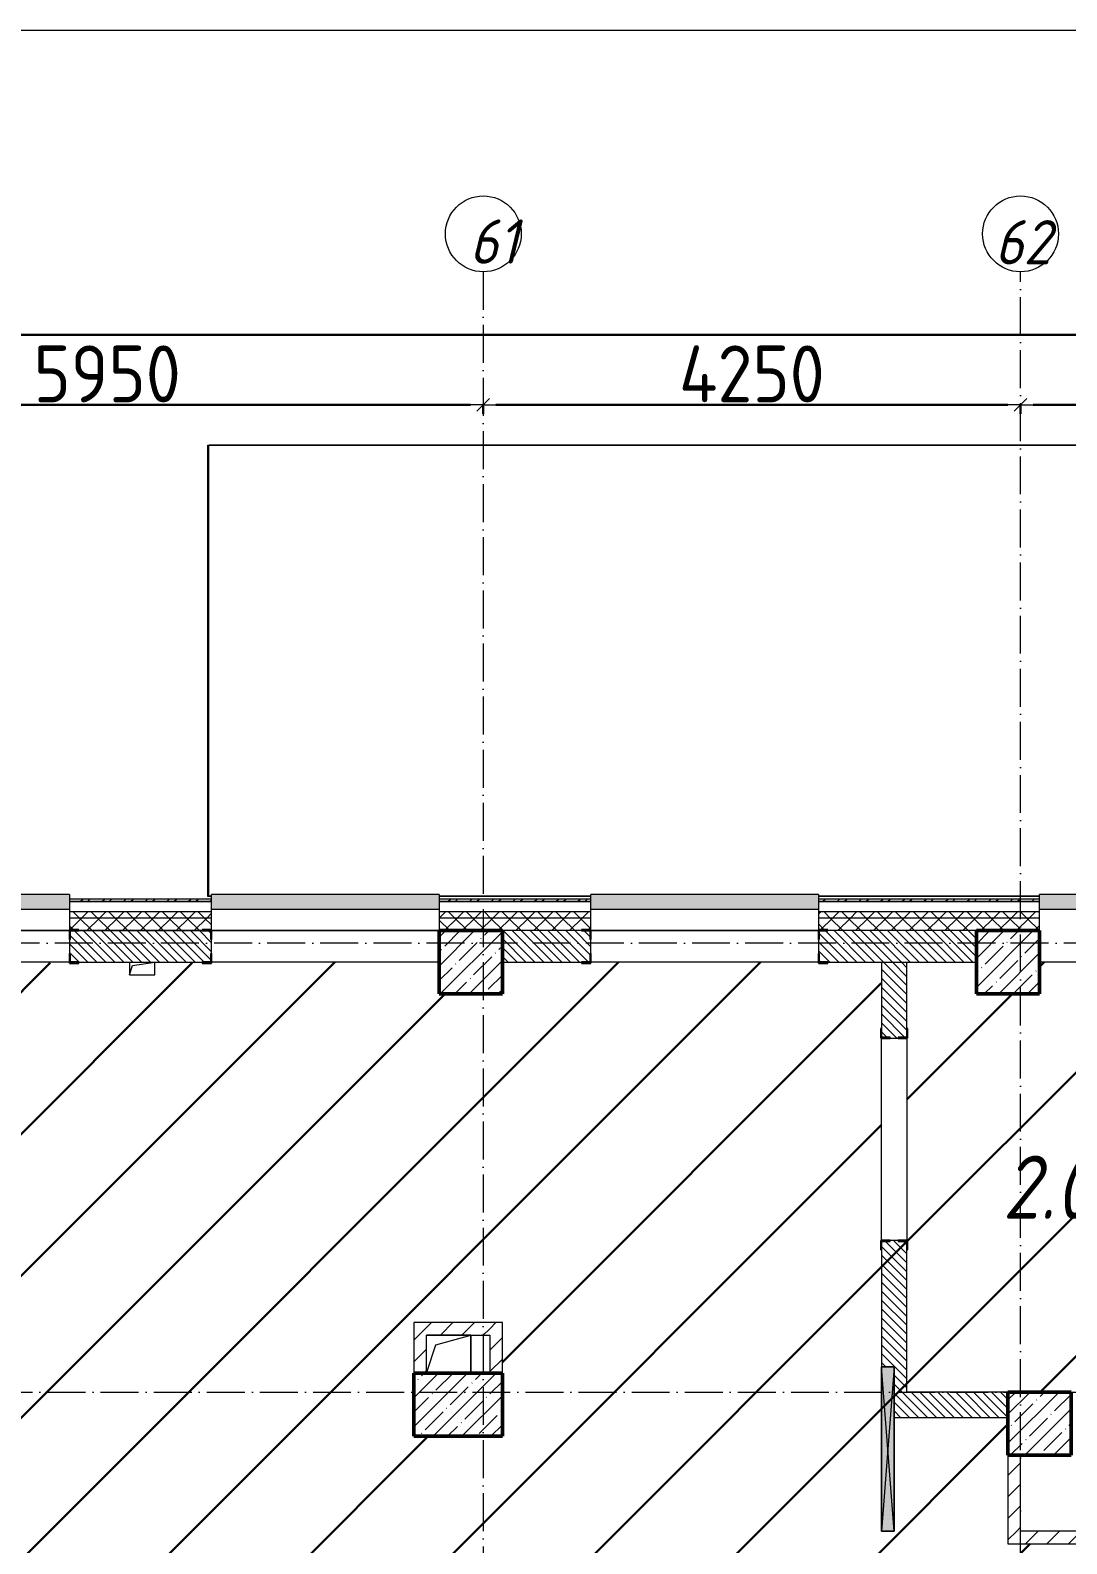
# Model space of a CAD drawing. Header units: millimetres. Extents: x -17017 to 628417, y -109036 to 199237.
# Drawn here: x 602083 to 610283, y 171615 to 183587 of the extents above; entities that cross this region are included whole.
import ezdxf

# ---------------------------------------------------------------- set-up
doc = ezdxf.new("R2010")
doc.units = ezdxf.units.MM
doc.linetypes.add('50_200_ШТРИХ_1Т_ш5_п1_п1_', pattern=[700, 500, -100, 0, -100])
for name, color, linetype, lineweight in [('3.1) ЖБ окна 1.2 м', 102, 'Continuous', 30), ('A-____-____-DIMS', 7, 'Continuous', 9), ('A-DETL-GENF-OTLN', 7, 'Continuous', 9), ('A-FLOR-____-OTLN', 7, 'Continuous', 9), ('A-GENM-____-MCUT', 7, 'Continuous', 25), ('A-GENM-____-OTLN', 7, 'Continuous', 9), ('A-GENM-____-OTLN-1', 7, 'Continuous', 25), ('A-GLAZ-____-OTLN', 7, 'Continuous', 9), ('A-ROOF-____-OTLN', 7, 'Continuous', 9), ('A-WALL-____-MCUT', 7, 'Continuous', 13), ('A-WALL-____-MCUT-1', 7, 'Continuous', 9), ('A-WALL-____-OTLN', 7, 'Continuous', 9), ('A-WALL-____-PATT-1', 7, 'Continuous', 9), ('A-WALL-FNSH-MCUT-1', 7, 'Continuous', 9), ('I-WALL-____-OTLN', 7, 'Continuous', 9), ('S-COLS-____-MCUT', 7, 'Continuous', 50), ('S-COLS-____-OTLN', 7, 'Continuous', 9), ('S-GRID-____-IDEN', 7, 'Continuous', 9), ('S-GRID-____-OTLN-1', 7, '50_200_ШТРИХ_1Т_ш5_п1_п1_', 9), ('Марки помещений', 7, 'Continuous', 9), ('стяжа', 7, 'Continuous', 30)]:
    doc.layers.add(name, color=color, linetype=linetype, lineweight=lineweight)
doc.layers.add('A-GLAZ-____-OTLN-1', color=7, linetype='Continuous', lineweight=9, true_color=0xc0c0c0)
doc.styles.add('ISOCPEUR_I_2', font='isocpeui.ttf', dxfattribs={"width": 0.85, "height": 2.3})
doc.styles.add('ISOCPEUR_I_9', font='isocpeui.ttf', dxfattribs={"width": 0.9, "height": 250})
doc.styles.add('СПДС', font='isocpeur.ttf', dxfattribs={"width": 0.9})
doc.dimstyles.new('Размера А3', dxfattribs={"dimtxt": 200, "dimasz": 100, "dimexe": 70, "dimexo": 100, "dimgap": 20, "dimtad": 1, "dimdec": 0, "dimrnd": 10, "dimzin": 0, "dimdsep": 46, "dimtxsty": 'СПДС', "dimblk": 'ARROWHEAD_6', "dimcen": 1, "dimclrd": 256, "dimclre": 256, "dimclrt": 256, "dimazin": 0, "dimtfac": 1, "dimtdec": 0, "dimtmove": 2, "dimatfit": 3, "dimfxl": 1, "dimtolj": 1, "dimtzin": 0, "dimarcsym": 0})
pattern_1 = [(135, (516567.8, 90784.41), (-35.35534, -35.35534), [])]
pattern_2 = [(45, (473308.1, 27070.75), (-561.266, 561.266), [])]
pattern_3 = [(45, (516567.8, 90784.41), (-85.53659, 85.53659), []), (45, (516624.82, 90784.41), (-85.53659, 85.53659), [])]
pattern_4 = [(45, (516567.8, 90784.41), (-70.71068, 70.71068), []), (135, (516567.8, 90784.41), (-70.71068, -70.71068), [])]
pattern_5 = [(45, (516567.8, 90784.41), (-84.85281, 84.85281), [])]

# ---------------------------------------------------------------- blocks, each defined once
blk = doc.blocks.new('BSC_Колонна _Прямоугольная - 500х500-V39-АР1_План отверстий 2 этажа в осях 1-64_Ю-ЯЯ')
at = {"layer": 'S-COLS-____-OTLN'}
h = blk.add_hatch(dxfattribs=at)
h.set_pattern_fill('FP_49', color=256, style=0, pattern_type=2)
h.set_pattern_definition([(45, (-89000, -85431.04), (-114.04925, 114.04925), []), (45, (-88885.95, -85431.04), (-114.04925, 114.04925), [201.613, -40.323, 3.353, -36.97])])
h.paths.add_polyline_path([(-250, -250), (250, -250), (250, 250), (-250, 250)], flags=0)
at = {"layer": 'S-COLS-____-MCUT'}
for p, q in [((250, 250), (-250, 250)), ((-250, 250), (-250, -250)), ((250, -250), (250, 250)), ((-250, -250), (250, -250))]:
    blk.add_line(p, q, dxfattribs=at)
blk = doc.blocks.new('BSC_Колонна _Прямоугольная - 500х500-V103-АР1_План отверстий 2 этажа в осях 1-64_Ю-ЯЯ')
at = {"layer": 'S-COLS-____-OTLN'}
h = blk.add_hatch(dxfattribs=at)
h.set_pattern_fill('FP_116', color=256, style=0, pattern_type=2)
h.set_pattern_definition([(135, (85431.04, -93250), (-114.04925, -114.04925), []), (135, (85431.04, -93135.95), (-114.04925, -114.04925), [201.613, -40.323, 3.353, -36.97])])
h.paths.add_polyline_path([(250, 250), (-250, 250), (-250, -250), (250, -250)], flags=0)
at = {"layer": 'S-COLS-____-MCUT'}
for p, q in [((250, 250), (-250, 250)), ((-250, 250), (-250, -250)), ((250, -250), (250, 250)), ((-250, -250), (250, -250))]:
    blk.add_line(p, q, dxfattribs=at)
blk = doc.blocks.new('BSC_Колонна _Прямоугольная - 500х700-V143-АР1_План отверстий 2 этажа в осях 1-64_Ю-ЯЯ')
at = {"layer": 'S-COLS-____-OTLN'}
h = blk.add_hatch(dxfattribs=at)
h.set_pattern_fill('FP_156', color=256, style=0, pattern_type=2)
h.set_pattern_definition([(315, (-81931.04, 88900), (114.04925, 114.04925), []), (315, (-81931.04, 88785.95), (114.04925, 114.04925), [201.613, -40.323, 3.353, -36.97])])
h.paths.add_polyline_path([(-250, -350), (250, -350), (250, 350), (-250, 350)], flags=0)
at = {"layer": 'S-COLS-____-MCUT'}
for p, q in [((250, 350), (-250, 350)), ((-250, 350), (-250, -350)), ((250, -350), (250, 350)), ((-250, -350), (250, -350))]:
    blk.add_line(p, q, dxfattribs=at)
blk = doc.blocks.new('BSC_Колонна _Прямоугольная - 500х500-V148-АР1_План отверстий 2 этажа в осях 1-64_Ю-ЯЯ')
at = {"layer": 'S-COLS-____-OTLN'}
h = blk.add_hatch(dxfattribs=at)
h.set_pattern_fill('FP_162', color=256, style=0, pattern_type=2)
h.set_pattern_definition([(135, (81781.04, -93500), (-114.04925, -114.04925), []), (135, (81781.04, -93385.95), (-114.04925, -114.04925), [201.613, -40.323, 3.353, -36.97])])
h.paths.add_polyline_path([(250, 250), (-250, 250), (-250, -250), (250, -250)], flags=0)
at = {"layer": 'S-COLS-____-MCUT'}
for p, q in [((250, 250), (-250, 250)), ((-250, 250), (-250, -250)), ((250, -250), (250, 250)), ((-250, -250), (250, -250))]:
    blk.add_line(p, q, dxfattribs=at)
blk = doc.blocks.new('Фахверк_СКБ_Уголок - 250_2700-27497298-АР1_План отверстий 2 этажа в осях 1-64_Ю-ЯЯ')
at = {"layer": 'A-GENM-____-MCUT'}
for p, q in [((200, 181), (125, 181)), ((125, 181), (125, 106)), ((131, 106), (131, 175)), ((131, 175), (200, 175)), ((200, 175), (200, 181)), ((125, 106), (131, 106)), ((131, -6), (125, -6)), ((125, -6), (125, -81)), ((125, -81), (200, -81)), ((131, -75), (131, -6)), ((200, -75), (131, -75)), ((200, -81), (200, -75))]:
    blk.add_line(p, q, dxfattribs=at)
blk = doc.blocks.new('Фахверк_СКБ_Уголок - 200_3960-28268576-АР1_План отверстий 2 этажа в осях 1-64_Ю-ЯЯ')
at = {"layer": 'A-GENM-____-MCUT'}
for p, q in [((200, 156), (125, 156)), ((125, 156), (125, 81)), ((131, 81), (131, 150)), ((131, 150), (200, 150)), ((200, 150), (200, 156)), ((125, 81), (131, 81)), ((131, 19), (125, 19)), ((125, 19), (125, -56)), ((131, -50), (131, 19)), ((125, -56), (200, -56)), ((200, -50), (131, -50)), ((200, -56), (200, -50))]:
    blk.add_line(p, q, dxfattribs=at)
blk = doc.blocks.new('154_Стойка_СКБ_Уголок - СМ-2180_200-28268025-АР1_План отверстий 2 этажа в осях 1-64_Ю-ЯЯ')
at = {"layer": 'A-GENM-____-MCUT'}
for p, q in [((125, 156), (125, 81)), ((200, 156), (125, 156)), ((131, 81), (131, 150)), ((131, 150), (200, 150)), ((200, 150), (200, 156)), ((125, 81), (131, 81)), ((131, 19), (125, 19)), ((125, 19), (125, -56)), ((131, -50), (131, 19)), ((125, -56), (200, -56)), ((200, -50), (131, -50)), ((200, -56), (200, -50))]:
    blk.add_line(p, q, dxfattribs=at)
blk = doc.blocks.new('AR_Отверстие прямоугольное _в плите_ - AR_Отверстие прямоугольное _в плите_-V171-АР1_План отверстий 2 этажа в осях 1-64_Ю-ЯЯ')
at = {"layer": 'A-GENM-____-OTLN'}
for p, q in [((-100, 50), (-100, -50)), ((-100, -50), (-75, 25)), ((-75, 25), (100, 50)), ((100, -50), (100, 50)), ((-100, -50), (100, -50))]:
    blk.add_line(p, q, dxfattribs=at)
blk = doc.blocks.new('AR_Отверстие прямоугольное _в плите_ - AR_Отверстие прямоугольное _в плите_-30552577-АР1_План отверстий 2 этажа в осях 1-64_Ю-ЯЯ')
at = {"layer": 'A-GENM-____-OTLN'}
for p, q in [((175, 150), (-175, 150)), ((-100, 75), (175, 150)), ((175, -150), (175, 150)), ((-175, -150), (-100, 75))]:
    blk.add_line(p, q, dxfattribs=at)
blk = doc.blocks.new('Отлив_СКБ - Отлив витража_120_НВФ-31885689-АР1_План отверстий 2 этажа в осях 1-64_Ю-ЯЯ')
at = {"layer": 'A-GLAZ-____-OTLN-1'}
for points in [[(1800, 2), (1800, 120), (0, 120), (0, 2), (737, 2)], [(1800, 0), (1800, 2), (0, 2), (0, 0), (737, 0)]]:
    blk.add_hatch(color=256, dxfattribs=at).paths.add_polyline_path(points, flags=0)
at = {"layer": 'A-GLAZ-____-OTLN'}
for p, q in [((0, 83), (0, 120)), ((1800, 120), (0, 120)), ((1800, 120), (1800, 83)), ((0, 2), (1800, 2)), ((1800, 0), (0, 0))]:
    blk.add_line(p, q, dxfattribs=at)
blk = doc.blocks.new('Отлив_СКБ - Отлив витража_120_НВФ-31885289-АР1_План отверстий 2 этажа в осях 1-64_Ю-ЯЯ')
at = {"layer": 'A-GLAZ-____-OTLN-1'}
for points in [[(1000, 2), (1000, 120), (0, 120), (0, 2), (162, 2)], [(1000, 0), (1000, 2), (0, 2), (0, 0), (162, 0)]]:
    blk.add_hatch(color=256, dxfattribs=at).paths.add_polyline_path(points, flags=0)
at = {"layer": 'A-GLAZ-____-OTLN'}
for p, q in [((0, 83), (0, 120)), ((1000, 120), (0, 120)), ((1000, 120), (1000, 83)), ((0, 2), (1000, 2)), ((1000, 0), (0, 0))]:
    blk.add_line(p, q, dxfattribs=at)
blk = doc.blocks.new('AR_Отверстие прямоугольное _в стене_ - AR_Отверстие прямоугольное _в стене__ОВ-36938153-АР1_План отверстий 2 этажа в осях 1-64_Ю-ЯЯ')
at = {"layer": 'A-GLAZ-____-OTLN'}
blk.add_hatch(color=256, dxfattribs=at).paths.add_polyline_path([(650, -50), (650, 50), (-650, 50), (-650, -50)], flags=0)
at = {"layer": 'A-DETL-GENF-OTLN'}
for p, q in [((-650, -50), (-650, 50)), ((-650, 50), (650, 50)), ((650, 50), (-650, -50)), ((-650, 50), (650, -50)), ((650, 50), (-650, 50)), ((-650, 50), (-650, -50)), ((650, 50), (650, -50)), ((650, -50), (650, 50)), ((650, -50), (-650, -50)), ((-650, -50), (650, -50))]:
    blk.add_line(p, q, dxfattribs=at)
blk = doc.blocks.new('Ось сетки - Круг_Ø6_00__ISO-2_5_0_9K_-25732049-АР1_План отверстий 2 этажа в осях 1-64_Ю-ЯЯ')
at = {"layer": 'S-GRID-____-IDEN'}
blk.add_circle((0, 0), 3, dxfattribs=at)
blk = doc.blocks.new('ARROWHEAD_6')
at = {"color": 0, "linetype": 'Continuous'}
for p, q in [((0, 0), (-1, 0)), ((-0.5, -0.5), (0.5, 0.5))]:
    blk.add_line(p, q, dxfattribs=at)
blk = doc.blocks.new('*D2789')
at = {"layer": 'A-____-____-DIMS', "lineweight": -2, "transparency": 16777216}
for p, q in [((67558, 548862), (67558, 548786)), ((67658, 548856), (73408, 548856)), ((73508, 548862), (73508, 548786))]:
    blk.add_line(p, q, dxfattribs=at)
at = {"layer": 'Defpoints', "color": 0, "transparency": 16777216}
for p in [(67558, 548962), (73508, 548962), (73508, 548856)]:
    blk.add_point(p, dxfattribs=at)
at = {"layer": 'A-____-____-DIMS', "lineweight": -2, "transparency": 16777216, "xscale": 100, "yscale": 100, "zscale": 100, "rotation": 180}
blk.add_blockref('ARROWHEAD_6', (67558, 548856), dxfattribs=at)
at = {"layer": 'A-____-____-DIMS', "lineweight": -2, "transparency": 16777216, "xscale": 100, "yscale": 100, "zscale": 100}
blk.add_blockref('ARROWHEAD_6', (73508, 548856), dxfattribs=at)
at = {"layer": 'A-____-____-DIMS', "transparency": 16777216, "insert": (70533, 549101), "char_height": 450, "width": 2.49, "attachment_point": 5, "style": 'СПДС'}
blk.add_mtext('\\A1;5950', dxfattribs=at)
blk = doc.blocks.new('*D2790')
at = {"layer": 'A-____-____-DIMS', "lineweight": -2, "transparency": 16777216}
for p, q in [((73508, 548862), (73508, 548786)), ((73608, 548856), (77658, 548856)), ((77758, 548862), (77758, 548786))]:
    blk.add_line(p, q, dxfattribs=at)
at = {"layer": 'Defpoints', "color": 0, "transparency": 16777216}
for p in [(73508, 548962), (77758, 548962), (77758, 548856)]:
    blk.add_point(p, dxfattribs=at)
at = {"layer": 'A-____-____-DIMS', "lineweight": -2, "transparency": 16777216, "xscale": 100, "yscale": 100, "zscale": 100, "rotation": 180}
blk.add_blockref('ARROWHEAD_6', (73508, 548856), dxfattribs=at)
at = {"layer": 'A-____-____-DIMS', "lineweight": -2, "transparency": 16777216, "xscale": 100, "yscale": 100, "zscale": 100}
blk.add_blockref('ARROWHEAD_6', (77758, 548856), dxfattribs=at)
at = {"layer": 'A-____-____-DIMS', "transparency": 16777216, "insert": (75633, 549101), "char_height": 450, "width": 2.56, "attachment_point": 5, "style": 'СПДС'}
blk.add_mtext('\\A1;4250', dxfattribs=at)
blk = doc.blocks.new('*D2791')
at = {"layer": 'A-____-____-DIMS', "lineweight": -2, "transparency": 16777216}
for p, q in [((77758, 548862), (77758, 548786)), ((77858, 548856), (81808, 548856)), ((81908, 548862), (81908, 548786))]:
    blk.add_line(p, q, dxfattribs=at)
at = {"layer": 'Defpoints', "color": 0, "transparency": 16777216}
for p in [(77758, 548962), (81908, 548962), (81908, 548856)]:
    blk.add_point(p, dxfattribs=at)
at = {"layer": 'A-____-____-DIMS', "lineweight": -2, "transparency": 16777216, "xscale": 100, "yscale": 100, "zscale": 100, "rotation": 180}
blk.add_blockref('ARROWHEAD_6', (77758, 548856), dxfattribs=at)
at = {"layer": 'A-____-____-DIMS', "lineweight": -2, "transparency": 16777216, "xscale": 100, "yscale": 100, "zscale": 100}
blk.add_blockref('ARROWHEAD_6', (81908, 548856), dxfattribs=at)
at = {"layer": 'A-____-____-DIMS', "transparency": 16777216, "insert": (79833, 549101), "char_height": 450, "width": 2.38, "attachment_point": 5, "style": 'СПДС'}
blk.add_mtext('\\A1;4150', dxfattribs=at)
blk = doc.blocks.new('*D2793')
at = {"layer": 'A-____-____-DIMS', "lineweight": -2, "transparency": 16777216}
for p, q in [((-17942, 549415), (-17942, 549339)), ((-17842, 549409), (32942, 549409)), ((85458, 549409), (34521, 549409)), ((85558, 549415), (85558, 549339))]:
    blk.add_line(p, q, dxfattribs=at)
at = {"layer": 'Defpoints', "color": 0, "transparency": 16777216}
for p in [(-17942, 549515), (85558, 549515), (85558, 549409)]:
    blk.add_point(p, dxfattribs=at)
at = {"layer": 'A-____-____-DIMS', "lineweight": -2, "transparency": 16777216, "xscale": 100, "yscale": 100, "zscale": 100, "rotation": 180}
blk.add_blockref('ARROWHEAD_6', (-17942, 549409), dxfattribs=at)
at = {"layer": 'A-____-____-DIMS', "lineweight": -2, "transparency": 16777216, "xscale": 100, "yscale": 100, "zscale": 100}
blk.add_blockref('ARROWHEAD_6', (85558, 549409), dxfattribs=at)
at = {"layer": 'A-____-____-DIMS', "transparency": 16777216, "insert": (32962, 549869), "char_height": 450, "width": 3.54, "attachment_point": 1, "line_spacing_factor": 1.149209, "style": 'СПДС'}
blk.add_mtext('\\A1;103500', dxfattribs=at)
blk = doc.blocks.new('2этаж')
at = {"layer": 'S-GRID-____-OTLN-1', "color": 251, "ltscale": 0.6, "true_color": 0x636466}
for p, q in [((73508.3, 549908.8), (73508.3, 498997)), ((77758.3, 498997), (77758.3, 549908.8)), ((88482.7, 544597), (-20260.4, 544597)), ((-20260.4, 541047), (88482.7, 541047))]:
    blk.add_line(p, q, dxfattribs=at)
at = {"layer": 'S-GRID-____-IDEN', "xscale": 99.99999999999993, "yscale": 99.99999999999993, "zscale": 99.99999999999993, "rotation": 180}
blk.add_blockref('Ось сетки - Круг_Ø6_00__ISO-2_5_0_9K_-25732049-АР1_План отверстий 2 этажа в осях 1-64_Ю-ЯЯ', (73508.3, 550208.8), dxfattribs=at)
at = {"layer": 'S-GRID-____-IDEN', "xscale": 99.99999999999993, "yscale": 99.99999999999993, "zscale": 99.99999999999993}
blk.add_blockref('Ось сетки - Круг_Ø6_00__ISO-2_5_0_9K_-25732049-АР1_План отверстий 2 этажа в осях 1-64_Ю-ЯЯ', (77758.3, 550208.8), dxfattribs=at)
at = {"layer": 'S-GRID-____-IDEN', "char_height": 350, "attachment_point": 1, "style": 'ISOCPEUR_I_9'}
for s, insert, width in [('61', (73397.8, 550322.7), 346.329), ('62', (77553.4, 550317.6), 404.05)]:
    blk.add_mtext(s, dxfattribs=dict(at, insert=insert, width=width))
at = {"layer": 'A-____-____-DIMS'}
dim = blk.add_linear_dim(base=(85558.3, 549408.6), p1=(-17941.7, 549514.7), p2=(85558.3, 549514.7), dimstyle='Размера А3', override={"dimtxt": 450}, dxfattribs=at)
dim.commit()
dim.dimension.update_dxf_attribs({"geometry": '*D2793', "text_midpoint": (33731.2, 549568.6), "dimtype": 160})
for base, p1, p2, picture, middle in [((73508.3, 548856.4), (67558.3, 548962.5), (73508.3, 548962.5), '*D2789', (70533.3, 549101.4)), ((77758.3, 548856.4), (73508.3, 548962.5), (77758.3, 548962.5), '*D2790', (75633.3, 549101.4)), ((81908.3, 548856.4), (77758.3, 548962.5), (81908.3, 548962.5), '*D2791', (79833.3, 549101.4))]:
    dim = blk.add_linear_dim(base=base, p1=p1, p2=p2, dimstyle='Размера А3', override={"dimtxt": 450}, dxfattribs=at)
    dim.commit()
    dim.dimension.update_dxf_attribs({"geometry": picture, "text_midpoint": middle})

msp = doc.modelspace()

# ---------------------------------------------------------------- hatches: boundary and pattern name
at = {"layer": 'A-WALL-____-PATT-1'}
h = msp.add_hatch(dxfattribs=at)
h.set_pattern_fill('FP_3', color=256, style=0, pattern_type=2)
h.set_pattern_definition(pattern_3)
h.paths.add_polyline_path([(603160, 176695), (603518, 176695), (603518, 176715), (602393, 176715), (602393, 176695)], flags=0)
h.paths.add_polyline_path([(605578, 176695), (605578, 176715), (605318, 176715), (605318, 176695)], flags=0)
h.paths.add_polyline_path([(600593, 176695), (600593, 176715), (599468, 176715), (599468, 176695), (600509, 176695)], flags=0)
h.paths.add_polyline_path([(594818, 176695), (594818, 176715), (593618, 176715), (593618, 176695), (594323, 176695)], flags=0)
h.paths.add_polyline_path([(591303, 176695), (591818, 176695), (591818, 176715), (591303, 176715)], flags=0)
h = msp.add_hatch(dxfattribs=at)
h.set_pattern_fill('FP_3', color=256, style=0, pattern_type=2)
h.set_pattern_definition(pattern_3)
h.paths.add_polyline_path([(618048, 176695), (618068, 176695), (618068, 176715), (611068, 176715), (611068, 176695), (615533, 176695)], flags=0)
h.paths.add_polyline_path([(610068, 176695), (610068, 176715), (608318, 176715), (608318, 176695), (608463, 176695)], flags=0)
h.paths.add_polyline_path([(605811, 176695), (606518, 176695), (606518, 176715), (605578, 176715), (605578, 176695)], flags=0)
h = msp.add_hatch(dxfattribs=at)
h.set_pattern_fill('FP_1', color=256, style=0, pattern_type=2)
h.set_pattern_definition(pattern_4)
h.paths.add_polyline_path([(617918, 176565), (617968, 176565), (617968, 176615), (611068, 176615), (611068, 176565), (615533, 176565)], flags=0)
h.paths.add_polyline_path([(605811, 176565), (606518, 176565), (606518, 176615), (605318, 176615), (605318, 176565)], flags=0)
h.paths.add_polyline_path([(608318, 176565), (610068, 176565), (610068, 176615), (608318, 176615)], flags=0)
h.paths.add_polyline_path([(603518, 176565), (603518, 176615), (602393, 176615), (602393, 176565), (603160, 176565)], flags=0)
h.paths.add_polyline_path([(600593, 176565), (600593, 176615), (599468, 176615), (599468, 176565), (600509, 176565)], flags=0)
h.paths.add_polyline_path([(593618, 176565), (594818, 176565), (594818, 176615), (593618, 176615)], flags=0)
h.paths.add_polyline_path([(591818, 176565), (591818, 176615), (588268, 176615), (588268, 176565), (590788, 176565)], flags=0)
h.paths.add_polyline_path([(586468, 176565), (586468, 176615), (585268, 176615), (585268, 176565)], flags=0)
h.paths.add_polyline_path([(583468, 176565), (583468, 176615), (582268, 176615), (582268, 176565)], flags=0)
h.paths.add_polyline_path([(580468, 176565), (580468, 176615), (579218, 176615), (579218, 176565), (580183, 176565)], flags=0)
h.paths.add_polyline_path([(576648, 176565), (577418, 176565), (577418, 176615), (576218, 176615), (576218, 176565)], flags=0)
h.paths.add_polyline_path([(574418, 176565), (574418, 176615), (573218, 176615), (573218, 176565), (573996, 176565)], flags=0)
h.paths.add_polyline_path([(571418, 176565), (571418, 176615), (570218, 176615), (570218, 176565)], flags=0)
h.paths.add_polyline_path([(567810, 176565), (568418, 176565), (568418, 176615), (566768, 176615), (566768, 176565), (566926, 176565)], flags=0)
h = msp.add_hatch(dxfattribs=at)
h.set_pattern_fill('FP_1', color=256, style=0, pattern_type=2)
h.set_pattern_definition(pattern_4)
h.paths.add_polyline_path([(617818, 176465), (617918, 176465), (617918, 176565), (611068, 176565), (611068, 176465), (615533, 176465)], flags=0)
h.paths.add_polyline_path([(609568, 176465), (610068, 176465), (610068, 176565), (608318, 176565), (608318, 176471), (608393, 176471), (608393, 176465), (608463, 176465)], flags=0)
h.paths.add_polyline_path([(605811, 176465), (606443, 176465), (606443, 176471), (606518, 176471), (606518, 176565), (605318, 176565), (605318, 176465)], flags=0)
h.paths.add_polyline_path([(603160, 176465), (603443, 176465), (603443, 176471), (603518, 176471), (603518, 176565), (602393, 176565), (602393, 176471), (602468, 176471), (602468, 176465)], flags=0)
h.paths.add_polyline_path([(600509, 176465), (600518, 176465), (600518, 176471), (600593, 176471), (600593, 176565), (599468, 176565), (599468, 176465), (599968, 176465)], flags=0)
h.paths.add_polyline_path([(594068, 176465), (594743, 176465), (594743, 176471), (594818, 176471), (594818, 176565), (593618, 176565), (593618, 176471), (593693, 176471), (593693, 176465)], flags=0)
h.paths.add_polyline_path([(591818, 176465), (591818, 176565), (588268, 176565), (588268, 176471), (588343, 176471), (588343, 176465), (591318, 176465)], flags=0)
h.paths.add_polyline_path([(585268, 176465), (586393, 176465), (586393, 176471), (586468, 176471), (586468, 176565), (585268, 176565)], flags=0)
h.paths.add_polyline_path([(582343, 176465), (583393, 176465), (583393, 176471), (583468, 176471), (583468, 176565), (582268, 176565), (582268, 176471), (582343, 176471)], flags=0)
h.paths.add_polyline_path([(580393, 176465), (580393, 176471), (580468, 176471), (580468, 176565), (579218, 176565), (579218, 176471), (579293, 176471), (579293, 176465), (580183, 176465)], flags=0)
h.paths.add_polyline_path([(577343, 176465), (577343, 176471), (577418, 176471), (577418, 176565), (576218, 176565), (576218, 176471), (576293, 176471), (576293, 176465), (576648, 176465)], flags=0)
h.paths.add_polyline_path([(574343, 176465), (574343, 176471), (574418, 176471), (574418, 176565), (573218, 176565), (573218, 176471), (573293, 176471), (573293, 176465), (573996, 176465)], flags=0)
h.paths.add_polyline_path([(570293, 176465), (571343, 176465), (571343, 176471), (571418, 176471), (571418, 176565), (570218, 176565), (570218, 176471), (570293, 176471)], flags=0)
h.paths.add_polyline_path([(568343, 176465), (568343, 176471), (568418, 176471), (568418, 176565), (566768, 176565), (566768, 176465), (567810, 176465)], flags=0)
h = msp.add_hatch(dxfattribs=at)
h.set_pattern_fill('FP_6', color=256, style=0, pattern_type=2)
h.set_pattern_definition(pattern_1)
h.paths.add_polyline_path([(603443, 176215), (603512, 176215), (603512, 176284), (603518, 176284), (603518, 176396), (603512, 176396), (603512, 176465), (602399, 176465), (602399, 176396), (602393, 176396), (602393, 176284), (602399, 176284), (602399, 176215), (603160, 176215)], flags=0)
h.paths.add_polyline_path([(600518, 176215), (600587, 176215), (600587, 176284), (600593, 176284), (600593, 176396), (600587, 176396), (600587, 176465), (599968, 176465), (599968, 176215), (600509, 176215)], flags=0)
h = msp.add_hatch(dxfattribs=at)
h.set_pattern_fill('FP_6', color=256, style=0, pattern_type=2)
h.set_pattern_definition(pattern_1)
h.paths.add_polyline_path([(608324, 176215), (609568, 176215), (609568, 176465), (608324, 176465), (608324, 176396), (608318, 176396), (608318, 176284), (608324, 176284), (608324, 176217)], flags=0)
h.paths.add_polyline_path([(606512, 176215), (606512, 176284), (606518, 176284), (606518, 176396), (606512, 176396), (606512, 176465), (605818, 176465), (605818, 176215), (606443, 176215)], flags=0)
h = msp.add_hatch(dxfattribs=at)
h.set_pattern_fill('FP_6', color=256, style=0, pattern_type=2)
h.set_pattern_definition(pattern_1)
h.paths.add_polyline_path([(609018, 172615), (609018, 174009), (608949, 174009), (608949, 174015), (608887, 174015), (608887, 174009), (608818, 174009), (608818, 173015), (608918, 173015), (608918, 172615)], flags=0)
h.paths.add_polyline_path([(608949, 175615), (608949, 175621), (609018, 175621), (609018, 176215), (608818, 176215), (608818, 175621), (608887, 175621), (608887, 175615)], flags=0)
h = msp.add_hatch(dxfattribs=at)
h.set_pattern_fill('FP_4', color=256, style=0, pattern_type=2)
h.set_pattern_definition(pattern_5)
h.paths.add_polyline_path([(605718, 173265), (605718, 173365), (605118, 173365), (605118, 173265), (605218, 173265)], flags=0)
h = msp.add_hatch(dxfattribs=at)
h.set_pattern_fill('FP_4', color=256, style=0, pattern_type=2)
h.set_pattern_definition(pattern_5)
h.paths.add_polyline_path([(605818, 172965), (605818, 172965), (605818, 173365), (605718, 173365), (605718, 172965)], flags=0)
h = msp.add_hatch(dxfattribs=at)
h.set_pattern_fill('FP_4', color=256, style=0, pattern_type=2)
h.set_pattern_definition(pattern_5)
h.paths.add_polyline_path([(605218, 172965), (605218, 173265), (605118, 173265), (605118, 172965)], flags=0)
h = msp.add_hatch(dxfattribs=at)
h.set_pattern_fill('FP_6', color=256, style=0, pattern_type=2)
h.set_pattern_definition(pattern_1)
h.paths.add_polyline_path([(609818, 172615), (609818, 172815), (609018, 172815), (609018, 172615)], flags=0)
h = msp.add_hatch(dxfattribs=at)
h.set_pattern_fill('FP_4', color=256, style=0, pattern_type=2)
h.set_pattern_definition(pattern_5)
h.paths.add_polyline_path([(609918, 171715), (609918, 172315), (609818, 172315), (609818, 171715)], flags=0)
h = msp.add_hatch(dxfattribs=at)
h.set_pattern_fill('FP_4', color=256, style=0, pattern_type=2)
h.set_pattern_definition(pattern_5)
h.paths.add_polyline_path([(610518, 171615), (610518, 171715), (609818, 171715), (609818, 171615)], flags=0)
at = {"layer": 'стяжа'}
h = msp.add_hatch(dxfattribs=at)
h.set_pattern_fill('ANSI31', color=5, scale=250)
h.set_pattern_definition(pattern_2)
h.paths.add_polyline_path([(607948, 165935), (610248, 165935), (610248, 169865), (609818, 169865), (609818, 170365), (610248, 170365), (610248, 171615), (609818, 171615), (609818, 172315), (609818, 172815), (609018, 172815), (609018, 174009), (608949, 174009), (608949, 174015), (608818, 174015), (608818, 175615), (608812, 175615), (608812, 175690), (608818, 176215), (608393, 176215), (608393, 176209), (608318, 176209), (608318, 176215), (606518, 176215), (606518, 176209), (606443, 176209), (605818, 176215), (605818, 175965), (605318, 175965), (605318, 176215), (603518, 176215), (603518, 176209), (603443, 176209), (603068, 176212), (603068, 176115), (602868, 176115), (602868, 176215), (602468, 176215), (602468, 176209), (602393, 176209), (600593, 176215), (600593, 176209), (600518, 176209), (600168, 176213), (600168, 176115), (599968, 176115), (599968, 175965), (599968, 175640), (599974, 175640), (599974, 175565), (599968, 173940), (599974, 173940), (599974, 173871), (599974, 173865), (599974, 173790), (599970, 173215), (600368, 173215), (600368, 171815), (600368, 168865), (600368, 167465), (600368, 164515), (600368, 163115), (599498, 163115), (598148, 163115), (597518, 163115), (597468, 163115), (595018, 163115), (595018, 160665), (594768, 160665), (594768, 157865), (594768, 157365), (594068, 157365), (594068, 157865), (594068, 157965), (591818, 157965), (591578, 157965), (591578, 157425), (591578, 157365), (591518, 157365), (591518, 155685), (591518, 155435), (591518, 155280), (591578, 155280), (591578, 155065), (594968, 155065), (596468, 155065), (596468, 155071), (596543, 155071), (597068, 155065), (598168, 155065), (601418, 155065), (601418, 155071), (601493, 155071), (605818, 155065), (605818, 154165), (605818, 153665), (605818, 150665), (605818, 150165), (605818, 148140), (605824, 148140), (605824, 148065), (605778, 148065), (605778, 148060), (605612, 148060), (605612, 148140), (605618, 150165), (605118, 150165), (605118, 150565), (603964, 150565), (603918, 150565), (602918, 150565), (602872, 150565), (602718, 150565), (602718, 148215), (602718, 148165), (602718, 146165), (602843, 146165), (602843, 146171), (602918, 146171), (602924, 146171), (602993, 146171), (603228, 146165), (603678, 146165), (604068, 146165), (604118, 146165), (604233, 146165), (604433, 146165), (605318, 146165), (605318, 146465), (605818, 146465), (605818, 146859), (605749, 146859), (605687, 146865), (605749, 146865), (605824, 146865), (605824, 146790), (605818, 146465), (605818, 146165), (609818, 146165), (609818, 146465), (610248, 146465), (610248, 151915), (609818, 151915), (609818, 152415), (610248, 152415), (610248, 154915), (609818, 154915), (609818, 155345), (607948, 155345)])
h.paths.add_polyline_path([(600368, 161165), (600368, 160665), (600068, 160665), (599368, 160665), (599368, 161165), (600068, 161165)], flags=16)
h.paths.add_polyline_path([(600355, 161153), (600355, 160678), (600068, 160678), (600068, 161153)], flags=0)
h.paths.add_polyline_path([(605118, 161365), (605268, 161365), (605668, 161365), (605818, 161365), (605818, 161165), (605818, 160665), (605118, 160665), (605118, 161165)], flags=16)
h.paths.add_polyline_path([(605130, 161353), (605268, 161353), (605268, 161290), (605668, 161290), (605668, 161353), (605805, 161353), (605805, 161165), (605130, 161165)], flags=0)
h.paths.add_polyline_path([(605118, 164865), (605118, 164965), (605118, 165115), (605118, 166115), (605118, 166615), (605818, 166615), (605818, 166115), (605818, 165115), (605818, 164965), (605818, 164865)], flags=16)
h.paths.add_polyline_path([(605118, 164965), (605118, 165115), (605218, 165115), (605218, 165265), (605718, 165265), (605718, 165115), (605818, 165115), (605818, 164965), (605718, 164965), (605218, 164965)], flags=16)
h.paths.add_polyline_path([(605118, 164965), (605168, 165040), (605118, 165115), (605218, 165115), (605218, 164965)], flags=0)
h.paths.add_polyline_path([(605318, 166015), (605218, 165365), (605218, 165365), (605718, 165365), (605718, 166115)], flags=0)
h.paths.add_polyline_path([(605718, 164965), (605718, 165115), (605818, 165115), (605768, 165040), (605818, 164965)], flags=0)
h.paths.add_polyline_path([(605018, 158365), (605818, 158365), (605818, 157865), (605818, 157365), (605118, 157365), (605018, 157365)], flags=16)
h.paths.add_polyline_path([(605118, 158265), (605718, 158265), (605718, 157865), (605118, 157865)], flags=0)
h.paths.add_polyline_path([(600068, 157865), (600068, 157365), (600068, 157165), (600068, 156065), (600068, 155965), (599268, 155965), (599268, 157865), (599368, 157865)], flags=16)
h.paths.add_polyline_path([(599368, 157365), (599968, 157365), (599968, 157165), (600068, 157165), (600068, 156065), (599968, 156065), (599368, 156065)], flags=0)
h.paths.add_polyline_path([(600068, 157165), (600018, 156615), (600068, 156065), (599968, 156065), (599968, 157165)], flags=0)
h.paths.add_polyline_path([(605118, 168465), (605118, 168965), (605818, 168965), (605818, 168465)], flags=16)
h.paths.add_polyline_path([(605118, 172465), (605118, 172965), (605118, 173365), (605818, 173365), (605818, 172965), (605818, 172465)], flags=16)
h.paths.add_polyline_path([(605218, 172965), (605218, 173265), (605718, 173265), (605718, 172965)], flags=0)
h.paths.add_polyline_path([(608818, 171715), (608818, 173015), (608818, 173940), (608812, 173940), (608812, 174009), (608818, 174009), (608818, 173940), (608818, 173015), (608918, 173015), (608918, 171715)], flags=16)
h.paths.add_polyline_path([(608818, 171715), (608818, 173015), (608918, 173015), (608918, 171715)], flags=16)
h.paths.add_polyline_path([(605687, 146859), (605778, 146870), (605658, 146870), (605658, 146859)], flags=17)
h.paths.add_polyline_path([(605618, 146859), (605612, 146865), (605612, 146790), (605618, 146790)], flags=17)
h = msp.add_hatch(dxfattribs=at)
h.set_pattern_fill('ANSI31', color=5, scale=250)
h.set_pattern_definition(pattern_2)
h.paths.add_polyline_path([(612118, 176215), (611068, 176215), (610068, 176215), (610068, 175965), (609568, 175965), (609568, 176215), (609018, 176215), (609018, 175690), (609024, 175690), (609024, 175615), (609018, 175615), (609018, 174015), (609024, 174015), (609024, 173940), (609018, 172815), (609818, 172815), (610318, 172815), (612118, 172815), (612118, 174365)])

# ---------------------------------------------------------------- linework, layer by layer
at = {"color": 1, "lineweight": 0}
msp.add_lwpolyline([(509005, 183587), (622241, 183587), (622241, 84759), (509005, 84759)], close=True, dxfattribs=at)
at = {"layer": 'A-FLOR-____-OTLN'}
for p, q in [((605218, 173265), (605568, 173265)), ((605568, 173265), (605568, 172965))]:
    msp.add_line(p, q, dxfattribs=at)
at = {"layer": 'A-ROOF-____-OTLN'}
msp.add_line((603494, 180303), (603498, 180303), dxfattribs=at)
at = {"layer": 'A-WALL-____-MCUT'}
for p, q in [((602393, 176695), (602393, 176471)), ((603518, 176695), (602393, 176695)), ((602393, 176695), (603518, 176695)), ((603518, 176471), (603518, 176695)), ((606518, 176695), (605318, 176695)), ((605318, 176695), (605318, 176465)), ((605318, 176695), (605578, 176695)), ((606518, 176471), (606518, 176695)), ((610068, 176695), (608318, 176695)), ((608318, 176695), (608318, 176471)), ((610068, 176465), (610068, 176695)), ((602393, 176396), (602393, 176284)), ((603518, 176284), (603518, 176396)), ((606518, 176284), (606518, 176396)), ((608318, 176396), (608318, 176284)), ((602468, 176215), (603443, 176215)), ((605818, 176215), (606443, 176215)), ((608393, 176215), (609568, 176215)), ((608818, 176215), (608818, 175690)), ((609018, 175690), (609018, 176215)), ((608887, 175615), (608949, 175615)), ((608949, 174015), (608887, 174015)), ((608818, 173940), (608818, 173015)), ((609018, 172815), (609018, 173940)), ((609818, 172815), (609018, 172815)), ((608918, 172615), (609818, 172615))]:
    msp.add_line(p, q, dxfattribs=at)
at = {"layer": 'A-WALL-____-MCUT-1'}
for p, q in [((603518, 176615), (602393, 176615)), ((606518, 176615), (605318, 176615)), ((610068, 176615), (608318, 176615)), ((603518, 176565), (602393, 176565)), ((602468, 176465), (603443, 176465)), ((603443, 176465), (602468, 176465)), ((606518, 176565), (605318, 176565)), ((606443, 176465), (605818, 176465)), ((610068, 176565), (608318, 176565)), ((609568, 176465), (608393, 176465))]:
    msp.add_line(p, q, dxfattribs=at)
at = {"layer": 'A-WALL-____-OTLN'}
for p, q in [((602393, 176465), (600593, 176465)), ((600593, 176465), (602393, 176465)), ((605318, 176465), (603518, 176465)), ((603518, 176465), (605318, 176465)), ((608318, 176465), (606518, 176465)), ((606518, 176465), (608318, 176465)), ((602393, 176215), (600593, 176215)), ((605318, 176215), (603518, 176215)), ((608318, 176215), (606518, 176215)), ((611068, 176215), (610068, 176215))]:
    msp.add_line(p, q, dxfattribs=at)
at = {"layer": 'A-WALL-FNSH-MCUT-1'}
for p, q in [((603518, 176715), (602393, 176715)), ((602393, 176715), (602393, 176695)), ((603518, 176695), (603518, 176715)), ((606518, 176715), (605318, 176715)), ((605318, 176715), (605318, 176695)), ((606518, 176695), (606518, 176715)), ((610068, 176715), (608318, 176715)), ((608318, 176715), (608318, 176695)), ((610068, 176695), (610068, 176715)), ((605578, 176695), (606518, 176695)), ((608318, 176695), (610068, 176695)), ((605818, 173365), (605118, 173365)), ((605118, 173365), (605118, 172965)), ((605818, 172965), (605818, 173365)), ((605218, 173265), (605718, 173265)), ((605218, 172965), (605218, 173265)), ((605718, 173265), (605718, 172965)), ((609818, 172315), (609818, 171615)), ((609918, 171715), (609918, 172315)), ((611968, 171715), (609918, 171715)), ((609818, 171615), (612368, 171615))]:
    msp.add_line(p, q, dxfattribs=at)
at = {"layer": 'I-WALL-____-OTLN'}
for p, q in [((603488, 176734), (603488, 180306)), ((603488, 180306), (603494, 180306)), ((603494, 180306), (603494, 176740)), ((603498, 180309), (615949, 180309)), ((603498, 180309), (603498, 180303)), ((615943, 180303), (603498, 180303)), ((603488, 176740), (603518, 176740)), ((603518, 176734), (603488, 176734)), ((605318, 176740), (606518, 176740)), ((606518, 176734), (605318, 176734)), ((608318, 176740), (610068, 176740)), ((610068, 176734), (608318, 176734)), ((608818, 174015), (608818, 175615)), ((609018, 175615), (609018, 174015))]:
    msp.add_line(p, q, dxfattribs=at)

# ---------------------------------------------------------------- block references
at = {"layer": '3.1) ЖБ окна 1.2 м'}
msp.add_blockref('2этаж', (532159, -368232), dxfattribs=at)
at = {"layer": 'A-GENM-____-OTLN'}
for name, p in [('AR_Отверстие прямоугольное _в плите_ - AR_Отверстие прямоугольное _в плите_-V171-АР1_План отверстий 2 этажа в осях 1-64_Ю-ЯЯ', (602968, 176165)), ('AR_Отверстие прямоугольное _в плите_ - AR_Отверстие прямоугольное _в плите_-30552577-АР1_План отверстий 2 этажа в осях 1-64_Ю-ЯЯ', (605393, 173115))]:
    msp.add_blockref(name, p, dxfattribs=at)
at = {"layer": 'A-GENM-____-OTLN-1'}
for p in [(602268, 176290), (608193, 176290)]:
    msp.add_blockref('Фахверк_СКБ_Уголок - 250_2700-27497298-АР1_План отверстий 2 этажа в осях 1-64_Ю-ЯЯ', p, dxfattribs=at)
for name, p, rotation in [('Фахверк_СКБ_Уголок - 250_2700-27497298-АР1_План отверстий 2 этажа в осях 1-64_Ю-ЯЯ', (603643, 176390), 180), ('Фахверк_СКБ_Уголок - 250_2700-27497298-АР1_План отверстий 2 этажа в осях 1-64_Ю-ЯЯ', (606643, 176390), 180), ('Фахверк_СКБ_Уголок - 200_3960-28268576-АР1_План отверстий 2 этажа в осях 1-64_Ю-ЯЯ', (608968, 175490), 90), ('154_Стойка_СКБ_Уголок - СМ-2180_200-28268025-АР1_План отверстий 2 этажа в осях 1-64_Ю-ЯЯ', (608868, 174140), 270)]:
    msp.add_blockref(name, p, dxfattribs=dict(at, rotation=rotation))
at = {"layer": 'A-GLAZ-____-OTLN'}
for name, p in [('Отлив_СКБ - Отлив витража_120_НВФ-31885689-АР1_План отверстий 2 этажа в осях 1-64_Ю-ЯЯ', (600593, 176632)), ('Отлив_СКБ - Отлив витража_120_НВФ-31885689-АР1_План отверстий 2 этажа в осях 1-64_Ю-ЯЯ', (603518, 176632)), ('Отлив_СКБ - Отлив витража_120_НВФ-31885689-АР1_План отверстий 2 этажа в осях 1-64_Ю-ЯЯ', (606518, 176632)), ('Отлив_СКБ - Отлив витража_120_НВФ-31885289-АР1_План отверстий 2 этажа в осях 1-64_Ю-ЯЯ', (610068, 176632))]:
    msp.add_blockref(name, p, dxfattribs=at)
at = {"layer": 'A-GLAZ-____-OTLN', "rotation": 270}
msp.add_blockref('AR_Отверстие прямоугольное _в стене_ - AR_Отверстие прямоугольное _в стене__ОВ-36938153-АР1_План отверстий 2 этажа в осях 1-64_Ю-ЯЯ', (608868, 172365), dxfattribs=at)
at = {"layer": 'S-COLS-____-OTLN'}
msp.add_blockref('BSC_Колонна _Прямоугольная - 500х500-V39-АР1_План отверстий 2 этажа в осях 1-64_Ю-ЯЯ', (605568, 176215), dxfattribs=at)
for name, p, rotation in [('BSC_Колонна _Прямоугольная - 500х500-V103-АР1_План отверстий 2 этажа в осях 1-64_Ю-ЯЯ', (609818, 176215), 269.9999999999997), ('BSC_Колонна _Прямоугольная - 500х700-V143-АР1_План отверстий 2 этажа в осях 1-64_Ю-ЯЯ', (605468, 172715), 89.9999999999999), ('BSC_Колонна _Прямоугольная - 500х500-V148-АР1_План отверстий 2 этажа в осях 1-64_Ю-ЯЯ', (610068, 172565), 269.9999999999997)]:
    msp.add_blockref(name, p, dxfattribs=dict(at, rotation=rotation))

# ---------------------------------------------------------------- texts
at = {"layer": 'Марки помещений', "insert": (609776, 174686), "char_height": 500, "width": 785.65, "attachment_point": 1, "style": 'ISOCPEUR_I_2'}
msp.add_mtext('2.023', dxfattribs=at)

doc.saveas('drawing.dxf')
